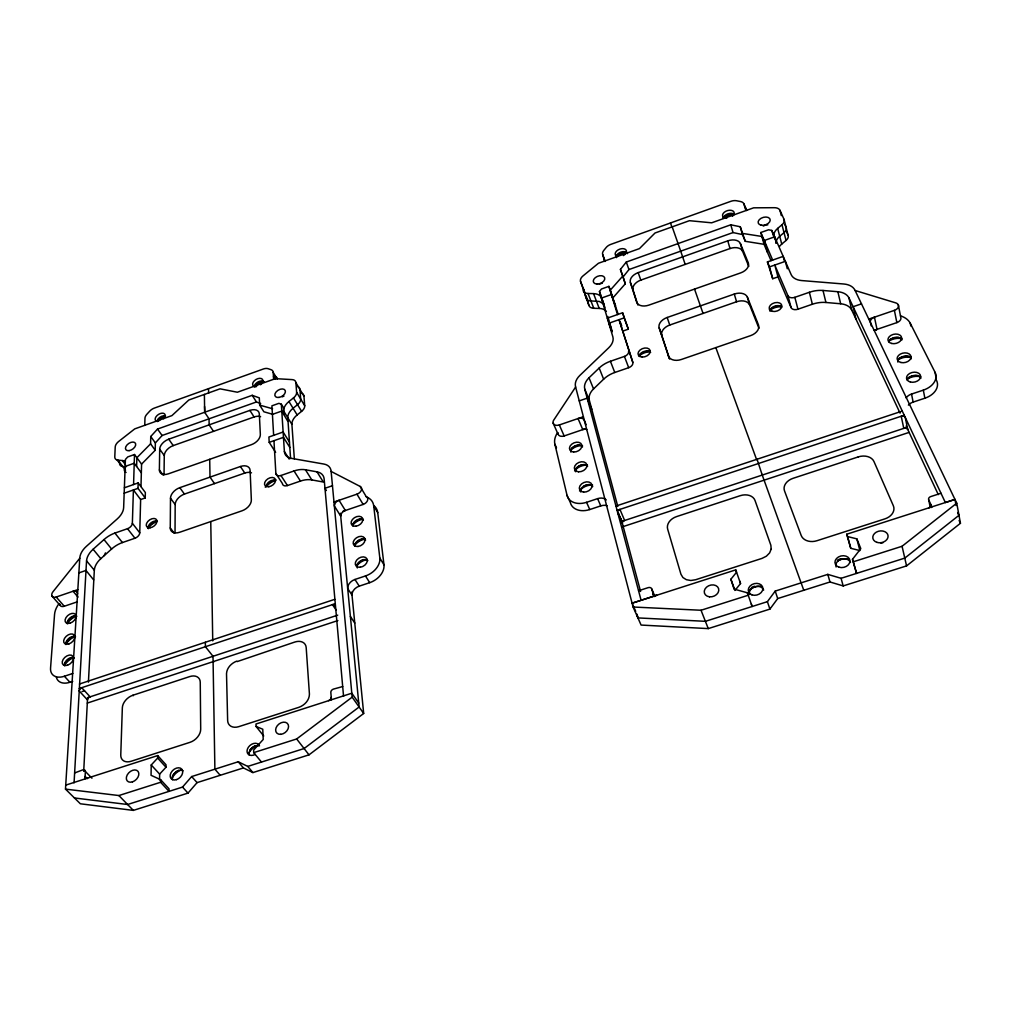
<?xml version="1.0" encoding="UTF-8"?>
<svg xmlns="http://www.w3.org/2000/svg" width="1011" height="1011" viewBox="0 0 1011 1011"><rect width="100%" height="100%" fill="white"/><g stroke="black" fill="none" stroke-linecap="round" stroke-linejoin="round"><path stroke-width="1.5" d="M175.029 532.734L175.181 504.565L170.493 498.17A10.375 6.546 -34.7 0 1 179.806 487.668L240.403 466.513A10.388 6.66 -33.1 0 1 250.109 470.444L251.347 499.927A10.59 6.9 -33.7 0 1 242.008 510.808L179.705 532.254A10.578 6.774 -35.3 0 1 170.252 527.932L170.493 498.17M159.561 779.986L159.637 774.11L165.994 767.235L166.006 764.746L157.691 755.583L65.728 785.13L65.488 789.123L80.362 803.783L133.338 810.392L187.995 793.104L197.082 782.628L243.424 767.93L252.914 772.581L309 754.851L363.682 713.488L351.714 592.092M164.035 474.854L164.275 455.557L159.7 449.175A9.996 6.117 -33.8 0 1 168.736 439.191L249.881 410.403A10.034 6.256 -31.8 0 1 259.321 413.903L260.345 434.439A10.173 6.42 -32.2 0 1 251.385 444.688L168.407 473.818A10.148 6.268 -34.3 0 1 159.384 469.963L159.7 449.175M160.635 779.708L169.039 788.82L169.027 791.36L160.597 782.274L160.635 779.708L151.056 775.298L151.233 764.986L157.653 758.06L157.691 755.583M140.984 486.531L141.578 464.125L155.214 450.261L155.353 442.919L150.74 436.499L157.539 429.056L252.219 395.314L259.309 397.879L259.675 405.12L263.884 411.78L272.464 414.245M155.214 450.261L150.588 443.842L150.74 436.499M88.412 682.16L94.326 570.229A16.037 10.123 -37.4 0 1 100.822 558.666L111.602 549.011A21.345 13.509 -37 0 1 122.432 542.553L134.968 538.231A5.27 3.324 -36.3 0 0 139.758 532.822L140.643 499.548L145.23 497.943L145.357 492.534L138.166 482.929L124.378 487.782M144.775 425.404L144.952 418.314A7.317 4.36 -33.5 0 1 146.949 414.169L149.704 411.174A7.304 4.347 -33.4 0 1 154.354 408.09L263.34 369.002A7.342 4.486 -30.8 0 1 268.142 368.712L271.036 369.697A7.355 4.499 -30.8 0 1 273.21 372.402L277.241 379.037A7.317 4.512 -30.8 0 0 275.08 376.332M141.35 472.832L136.611 466.45L136.877 457.73L134.501 454.52L127.74 456.921L125.415 459.449L123.645 507.623A15.708 9.668 -36.1 0 1 117.339 518.833L86.365 546.357A16.1 10.022 -37.3 0 0 79.793 557.895L65.728 785.13M145.23 497.943L138.014 488.351L138.166 482.929M139.758 532.822L132.365 523.268L133.401 489.969L140.643 499.548M133.566 484.547L134.501 454.52M83.698 771.368L87.591 697.666L337.712 615.143M84.975 778.938L85.366 771.481A3.096 2.098 -43.6 0 0 82.826 769.864L74.65 772.947M132.365 523.268A5.308 3.311 -36.2 0 1 127.525 528.69L114.913 533.075A21.496 13.497 -36.9 0 0 103.994 539.571L93.113 549.251A16.151 10.11 -37.3 0 0 86.542 560.852L74.068 782.88M331.229 697.312L330.534 699.309L328.6 700.674L255.985 724.002L256.086 726.479L263.719 735.983M104.171 555.658L105.447 552.891M575.625 387.011L553.75 420.083A5.611 3.88 -23.7 0 0 553.99 424.393A5.611 3.88 -23.7 0 0 559.323 424.949L583.385 416.722M618.214 314.383L608.925 286.353L601.457 289.007L599.447 291.522L612.856 336.827A16.34 10.843 -21.9 0 1 608.774 347.733L579.846 375.435A16.669 11.323 -22.3 0 0 575.537 386.682L633.088 607.017L641.1 625.063L708.256 628.602L769.914 609.102L777.699 598.563L829.993 581.982L843.199 585.925L906.564 565.895L960.45 523.281L956.747 503.175L854.952 290.182A17.553 11.589 -14.5 0 0 843.819 284.003L801.685 280.565A17.073 11.058 -15.6 0 1 791.145 274.575L771.835 230.445L768.575 229.775L760.853 232.505L764.038 244.308L771.039 260.699M636.917 614.069L637.916 617.911L705.4 621.323L767.387 601.671L775.222 591.081L827.794 574.374L841.064 578.305L904.782 558.11L958.984 515.307L957.809 512.817M852.488 559.31L856.582 573.389L852.488 559.31L860.816 548.619L856.835 538.863L847.635 536.588L846.687 534.238L954.978 499.447L956.09 505.513M613.121 297.6L625.291 283.8L623.117 276.913L628.968 269.545L733.013 232.568L742.466 234.552L745.271 241.313L764.038 244.308M625.291 283.8L620.413 269.406L626.289 262.039L730.789 224.796L740.267 226.767L745.271 241.313M79.781 558.236L53.052 591.662A5.472 3.399 -38.7 0 0 52.066 596.174L60.154 605.399M739.761 581.161L740.545 583.537L734.959 590.462L730.89 579.227L736.526 572.251L735.743 569.875L632.077 603.188L656.784 595.239A3.172 2.477 -21.5 0 1 653.106 593.811L654.281 596.566M74.448 797.97L127.601 804.503L182.523 787.089L191.66 776.562L238.23 761.763L247.746 766.414L252.914 772.581M622.574 276.294L610.328 290.119L612.818 298.308M155.353 442.919L162.114 435.501L256.428 401.974L260.674 403.515M150.588 443.842L136.877 457.73L141.578 464.125M617.797 506.448L589.325 400.204A16.618 11.424 -22 0 1 593.545 388.919L603.63 379.201A22.179 15.203 -21.5 0 1 614.776 372.49L628.69 367.688A5.497 3.715 -21.1 0 0 632.798 362.317L619.048 319.666L632.798 362.317M641.1 600.281L584.75 389.083A16.745 11.412 -22.1 0 1 589.021 377.773L599.182 368.017A22.343 15.19 -21.6 0 1 610.417 361.268L624.419 356.415A5.535 3.715 -21.2 0 0 628.577 351.019M779.658 246.28A13.623 8.695 -16.1 0 1 781.743 244.093L786.04 240.466A8.088 5.118 -16.5 0 0 788.024 235.032L784.018 219.311L779.986 210.339A8.101 5.042 -16.8 0 0 774.375 207.697L753.637 207.824L711.668 222.812L689.414 220.689L655.027 232.998L639.457 248.605L598.461 263.252L583.006 275.915A7.797 4.954 -21.9 0 0 580.516 281.349L588.895 305.373A7.785 5.03 -21.8 0 0 593.773 308.292L599.22 308.443A13.08 8.543 -21.9 0 1 606.41 311.375M774.262 237.547A13.75 8.682 -16.3 0 1 777.674 228.398L781.996 224.745A8.164 5.118 -16.7 0 0 784.018 219.311M294.34 458.842L291.901 424.355A12.637 8.063 -30.8 0 1 297.146 414.94L301.607 411.351A7.507 4.752 -30.7 0 0 304.715 405.752L303.945 396.122L295.894 382.676A7.532 4.676 -30.5 0 0 292.128 379.605L275.396 378.645L237.37 392.23L220.019 388.831L188.83 400.002L171.921 415.609L134.728 428.891L118.729 441.415A7.481 4.461 -34.5 0 0 115.216 447.001L114.786 456.858A7.532 4.524 -34.7 0 0 117.946 460.144L125.554 470.267M291.901 424.355L283.636 410.971A12.751 8.05 -30.7 0 1 288.956 401.519L293.468 397.93A7.57 4.739 -30.6 0 0 296.627 392.306L295.894 382.676M853.461 561.737L902.065 546.269L956.747 503.175M256.086 726.479L262.772 729.234L263.214 739.471L253.622 750.086L253.71 752.626L296.653 738.965L352.169 697.148L331.102 471.101A16.163 10.717 -31.5 0 0 323.937 464.062L291.155 458.312A15.784 10.211 -31.3 0 1 284.382 451.5L281.336 404.21L278.897 403.338L271.921 405.815L273.64 435.349M335.159 603.744L81.133 687.884L79.035 690.791L87.477 699.928A2.919 1.921 -41.2 0 1 89.145 697.325L89.853 696.92M282.372 396.868L282.625 396.704A5.763 3.602 -30.8 0 1 283.977 396.097M236.789 661.118C231.494 663.115 226.83 667.765 226.515 673.642L227.639 720.489A12.107 8.682 -39.8 0 0 238.76 726.656L299.054 707.258C304.576 705.236 309.391 700.244 309.429 694.102L306.181 647.545A11.766 8.429 -36.4 0 0 294.909 642.01L237.155 661.598M763.242 226.072L764.695 225.428M638.194 272.629L727.768 240.858A10.717 6.799 -17.9 0 1 740.393 243.575L748.266 262.772A10.868 6.989 -17.6 0 1 740.633 272.907L648.847 305.132A10.666 6.938 -20.3 0 1 636.639 302.049L630.384 282.524A10.514 6.748 -20.4 0 1 638.194 272.629L640.822 280.11A10.464 6.748 -20.4 0 0 633.063 289.98L637.865 305.006M164.275 455.557A9.958 6.117 -33.9 0 1 173.247 445.598L254.09 416.987A9.984 6.268 -31.9 0 1 260.611 416.684M640.822 280.11L730.005 248.542A10.666 6.812 -17.8 0 1 742.592 251.284L748.772 266.386M125.162 466.437L134.236 463.24L136.611 466.45M272.427 414.384L281.778 411.073L287.769 421.258M743.072 233.516L761.915 236.46L765.34 244.447L764.278 240.504L774.641 236.839L776.195 242.754M622.801 331.102L628.337 329.169L622.599 312.778L607.32 318.136L611.061 327.968M778.445 276.723L772.72 278.72L767.412 261.912L783.184 256.377L784.346 260.825M124.176 493.204L138.014 488.351M275.624 452.397L269.204 442.35L283.472 437.346L289.816 447.431M622.599 312.778L624.153 317.871L608.837 323.242L612.047 331.671M772.72 278.72L769.523 266.891L785.357 261.344L787.291 268.774M667.172 317.492L734.289 294.062A11.07 7.292 -17.6 0 1 747.394 297.183L758.452 324.86A11.285 7.582 -17.1 0 1 750.554 335.652L681.351 359.486A11.134 7.532 -19.4 0 1 668.423 355.948L659.185 327.918A10.919 7.241 -19.6 0 1 667.172 317.492L669.75 325.036A10.868 7.254 -19.6 0 0 661.813 335.437L669.598 359.044M175.181 504.565A10.325 6.546 -34.7 0 1 184.432 494.088L244.801 473.06A10.337 6.66 -33.1 0 1 251.499 472.857M669.75 325.036L736.577 301.758A11.02 7.292 -17.5 0 1 749.631 304.918L758.932 328.234M273.956 440.682L275.864 473.464A5.32 3.463 -32.2 0 0 280.944 475.499L294.024 470.962A21.572 14.242 -32.2 0 1 305.461 469.774L316.999 471.834A16.214 10.755 -31.8 0 1 324.139 478.936L343.563 696.326M900.081 413.158L851.73 310.074A17.452 11.664 -14.4 0 0 840.672 303.78L825.924 302.479A23.139 15.481 -14.9 0 0 812.376 304.235L797.944 309.214A5.687 3.779 -15.7 0 1 791.07 307.584L777.964 276.888L774.792 265.046L787.935 295.705A5.737 3.779 -15.9 0 0 794.848 297.322L809.381 292.28A23.316 15.481 -15.1 0 1 823.017 290.473L837.866 291.724A17.591 11.664 -14.6 0 1 848.987 297.98L945.361 502.543L954.965 499.447M275.864 473.464L282.385 483.498A5.282 3.475 -32.3 0 0 287.453 485.558L300.444 481.072A21.421 14.255 -32.3 0 1 311.818 479.909L323.305 482.02L316.999 471.834M332.467 485.71L324.961 488.288L326.376 490.562M579.252 400.874L587.164 398.157L591.764 409.278M861.486 303.856L853.107 306.725L855.849 318.831M78.871 572.896L85.998 570.444L93.619 579.872M52.066 596.174A5.472 3.399 -38.7 0 0 56.199 597.021L77.834 589.628M333.996 502.012L356.946 494.164A5.497 3.728 -30.8 0 0 361.306 490.335A5.497 3.728 -30.8 0 0 360.131 486.43L331.14 471.442M868.778 319.11L894.394 310.352A6.028 4.006 -12.7 0 0 898.488 306.485A6.028 4.006 -12.7 0 0 895.746 302.883L855.104 290.498M59.826 604.085A5.434 3.412 -38.9 0 0 64.287 606.259L76.836 601.987M342.843 511.351L363.139 504.438A5.459 3.728 -30.9 0 0 367.461 500.635A5.459 3.728 -30.9 0 0 366.285 496.73L360.131 486.43M557.946 432.645A5.573 3.892 -23.7 0 0 564.163 435.956L585.407 428.715M898.337 304.981L900.763 317.252A5.978 4.006 -12.5 0 1 896.858 322.61L874.25 330.306L877.03 329.359L874.439 317.176A6.028 4.044 -13.1 0 0 870.547 322.8L871.204 325.833M58.916 603.731A21.408 13.522 -38.9 0 0 54.556 614.397L50.55 668.17A16.985 10.931 -40.5 0 0 64.388 676.258L72.868 673.427M374.184 505.879A21.383 14.735 -31.4 0 1 377.735 512.628L383.965 564.783A16.922 12.018 -32.3 0 1 369.71 582.665L359.234 586.14A8.556 6.129 -33.1 0 0 352.018 595.163L347.683 588.503A8.593 6.129 -33 0 1 354.949 579.467L365.476 575.954A17.01 12.018 -32.2 0 0 379.833 558.034L373.704 505.841A21.484 14.735 -31.4 0 0 367.916 497.589L366.285 496.73M557.39 432.923A21.989 15.43 -23.3 0 0 554.875 444.208L567.07 495.403A17.377 12.6 -23.5 0 0 586.557 502.315L597.602 498.638A8.796 6.458 -23.1 0 1 606.284 499.94M906.134 397.904A9.428 6.622 -11 0 1 911.53 394.063L923.321 390.132A18.691 12.953 -11.1 0 0 935.061 372.313L910.279 323.305A23.518 15.86 -12.6 0 0 900.472 315.849M56.376 677.345A16.909 10.931 -40.6 0 0 69.936 682.261L72.754 681.326M567.07 495.403L570.356 502.606A17.288 12.587 -23.5 0 0 589.767 509.544L600.761 505.892A8.758 6.458 -23 0 1 607.08 505.778M908.383 405.133A9.377 6.622 -10.8 0 1 913.135 402.1L924.875 398.208A18.59 12.953 -11 0 0 936.54 380.427M79.427 684.03L334.767 599.333M615.964 506.056L902.267 411.073M79.174 688.529L81.133 687.884M617.102 510.34L904.226 415.243M81.992 691.587L84.52 690.753M621.803 521.411L618.277 513.108L621.803 521.411L905.262 427.88M87.3 703.087L337.864 620.564M622.169 526.921L909.154 432.379M132.909 695.252L189.752 676.574A11.766 8.139 -39.5 0 1 200.254 682.248L200.696 729.184A12.132 8.53 -41.1 0 1 189.992 742.327L131.076 761.283A12.157 8.353 -42.4 0 1 120.764 754.964L122.344 707.776A11.791 7.974 -40.9 0 1 132.909 695.252L133.326 695.707M638.56 590.753L648.152 587.656A3.159 2.452 -21.8 0 1 651.804 589.059L654.711 595.921M940.988 493.267L930.828 496.553A3.374 2.502 -8.8 0 0 928.717 499.876L930.246 507.408M328.6 700.674L351.803 693.217L358.741 703.087L359.107 707.005L304.096 748.544L247.746 766.414M65.488 789.123L118.881 795.543L160.597 782.274M633.088 607.017L701.04 610.252L748.178 595.252L747.369 592.8L734.074 589.097L730.89 579.227M87.654 778.078L85.796 777.952L85.101 776.448L87.312 778.685M73.462 591.106L76.356 591.283L77.582 593.659M583.157 290.612A7.848 5.017 -21.9 0 0 588.048 293.493L593.545 293.62A13.194 8.518 -22 0 1 601.823 298.498M117.946 460.144L122.344 460.548A12.663 7.646 -35.1 0 1 124.618 461.104M126.034 466.804L122.71 466.488A7.494 4.524 -34.8 0 1 119.551 463.202L117.175 460.03M846.687 534.238L850.756 548.291L859.893 550.578L856.835 538.863M259.675 405.12L272.591 408.773M603.605 303.982L599.321 301.455L590.929 300.924A7.823 5.03 -21.8 0 1 586.039 298.018L583.398 288.754L585.104 293.165M85.366 771.481L91.95 778.192M118.881 795.543L133.338 810.392M64.388 676.258L69.936 682.261M151.233 764.986L159.637 774.11M81.714 687.695L90.118 696.844M157.653 758.06L165.994 767.235M182.523 787.089L187.995 793.104M191.66 776.562L197.082 782.628M56.199 597.021L64.287 606.259M220.196 775.298L214.888 769.181L213.005 656.291L205.41 646.711L205.359 642.263M73.045 591.258L78.024 597.071M238.23 761.763L243.424 767.93M86.542 560.852L94.326 570.229M253.71 752.626L261.47 762.054M93.113 549.251L100.809 558.666M103.994 539.571L111.602 549.011M213.094 661.788L213.612 662.306M114.913 533.075L122.432 542.553M127.525 528.69L134.968 538.231M296.653 738.965L309 754.851M170.252 527.932L174.233 533.227M122.344 460.548L125.516 464.795M159.384 469.963L163.087 475.069M179.806 487.668L184.432 494.088M342.704 686.557L333.44 689.098A3.084 2.287 -36.8 0 0 330.824 692.434L331.431 699.764M157.539 429.056L162.114 435.501M352.169 697.148L363.682 713.488M168.736 439.191L173.247 445.598M214.522 483.599L210.01 477.129L209.707 459.31M213.498 431.356L209.138 424.86L209.037 418.819L204.652 412.273L204.399 394.429M240.403 466.513L244.801 473.06M336.221 610.202L332.48 604.629L334.426 604.641L335.349 605.955M350.375 616.432L354.773 623.054M280.944 475.499L287.453 485.558M354.949 579.467L359.234 586.14M249.881 410.403L254.09 416.987M294.024 470.962L300.444 481.072M365.476 575.954L369.71 582.665M284.382 451.5L289.184 459.07M252.219 395.314L256.428 401.974M305.461 469.774L311.818 479.909M289.449 442.11L283.131 432.013L268.901 437.017L269.204 442.35M281.336 404.21L283.421 407.597L283.876 414.459M379.833 558.034L383.965 564.783M288.956 401.519L297.146 414.94M273.463 376.673L275.08 379.327M293.468 397.93L301.607 411.351M296.627 392.306L304.715 405.752M356.946 494.164L363.139 504.438M373.704 505.841L377.735 512.628M957.644 512.489L958.984 515.307M959.11 520.463L960.45 523.281M906.121 426.023L938.296 494.619M928.717 499.876L931.927 506.852M784.877 224.644L786.027 227.21A8.126 5.118 -16.6 0 1 784.03 232.644L779.721 236.271A13.686 8.695 -16.2 0 0 775.867 243.209M786.293 231.178L788.024 235.032M554.875 444.208L556.492 447.81M553.169 423.167L558.034 434.149M632.684 604.54L635.704 611.352M586.557 502.315L589.767 509.544M559.323 424.949L564.163 435.956M772.884 234.413L774.565 238.242M597.602 498.638L600.761 505.892M760.853 232.505L772.657 260.067M604.692 261.129L602.657 254.481A7.671 4.802 -21.2 0 1 603.769 250.475L606.158 247.518A7.658 4.79 -21.2 0 1 610.821 244.371L730.827 201.328A7.848 4.853 -17.9 0 1 736.577 200.759L740.418 201.518A7.873 4.865 -17.8 0 1 743.932 203.906L746.699 210.414M767.412 261.912L769.523 266.891M586.127 424.696L584.383 420.538A5.662 3.93 -23.1 0 0 578.052 418.541L582.766 429.612A5.624 3.943 -23 0 1 586.797 429.46M584.75 389.083L589.325 400.204M589.021 377.773L593.545 388.919M599.182 368.017L603.63 379.201M701.04 610.252L708.256 628.602M610.417 361.268L614.776 372.49M588.048 293.493L593.773 308.292M580.516 281.349L582.917 287.528M593.545 293.62L599.22 308.443M624.419 356.415L628.69 367.688M599.447 291.522L600.875 295.275M602.303 299.736L604.186 304.715M605.172 308.052L601.393 298.081L611.415 294.542L615.598 305.79M620.122 321.612L621.702 325.833M624.153 317.871L628.337 329.169M602.657 254.481L604.831 260.383M603.896 258.551L604.995 261.508M757.049 459.247L762.231 475.069M672.189 226.856L680.719 251.158M670.457 222.976L672.062 227.399M680.63 250.93L685.205 264.402M694.532 289.095L703.049 313.435M715.826 347.607L756.582 459.55M761.953 474.273L803.783 590.285M620.413 269.406L623.117 276.913M630.384 282.524L633.063 289.98M626.289 262.039L628.968 269.545M735.743 569.875L740.545 583.537M747.369 592.8L752.146 606.499L751.337 604.047M668.423 355.948L669.307 358.45M659.185 327.918L661.813 335.437M767.387 601.671L769.914 609.102M775.222 591.081L777.699 598.563M608.925 286.353L617.494 314.573M734.289 294.062L736.577 301.758M607.775 316.468L609.115 320.993M609.898 323.634L612.236 331.52M601.267 296.589L602.821 301.834M727.768 240.858L730.005 248.542M827.794 574.374L829.993 581.982M747.394 297.183L749.631 304.918M730.789 224.796L733.013 232.568M740.393 243.575L742.592 251.284M586.241 296.109L588.895 305.373M740.267 226.767L742.466 234.552M841.064 578.305L843.199 585.925M745.625 207.887L746.333 210.465M743.932 203.906L745.347 209.05M651.804 589.059L653.776 596.212M764.278 240.504L767.463 252.308M847.635 536.588L850.756 548.291M621.045 518.542L640.582 591.473M771.835 230.445L772.543 233.086M787.935 295.705L791.07 307.584M774.641 236.839L775.336 239.481M637.12 614.852L637.916 617.911M777.674 228.398L781.743 244.093M794.848 297.322L797.944 309.214M779.986 210.339L781.326 215.596M781.996 224.745L786.04 240.466M809.381 292.28L812.376 304.235M823.017 290.473L825.924 302.479M837.866 291.724L840.672 303.78M902.065 546.269L906.564 565.895M848.987 297.98L851.73 310.074M931.46 507.522L930.853 504.514A3.374 2.515 -8.9 0 1 928.743 507.863M911.53 394.063L913.135 402.1M894.394 310.352L896.858 322.61M923.321 390.132L924.875 398.208M910.279 323.305L910.797 325.997M935.061 372.313L936.287 379.074M340.429 513.247L358.741 703.087M290.574 458.552L287.794 417.682A12.688 8.063 -30.7 0 1 293.064 408.254L297.55 404.665A7.545 4.739 -30.7 0 0 300.684 399.054L299.938 389.425A7.494 4.689 -30.5 0 0 297.651 386.632M273.21 372.402L273.627 379.378M204.563 406.498L204.829 412.551M208.531 388.666L208.607 393.279M210.756 521.562L212.74 640.886M157.602 421.524A5.624 3.374 -33.4 0 1 156.086 416.658A5.624 3.374 -33.4 0 1 163.466 413.297A5.624 3.374 -33.4 0 1 163.719 418.744M126.097 472.453A7.456 4.537 -34.8 0 1 124.277 469.483M148.314 528.589A6.028 3.817 -35.8 0 1 150.917 522.889A6.028 3.817 -35.8 0 1 157.375 521.322M157.135 420.664A5.611 3.374 -33.4 0 1 165.577 415.976M158.398 421.246A9.984 6.015 -33.5 0 1 164.742 417.037M148.225 528.5A10.704 6.799 -35.8 0 1 156.541 521.84M147.745 527.868A10.717 6.799 -35.8 0 1 156.06 521.208M157.956 420.614A9.984 6.015 -33.5 0 1 164.3 416.393M256.604 386.556A5.649 3.463 -31.1 0 1 253.218 382.196A5.649 3.463 -31.1 0 1 261.28 378.531A5.649 3.463 -31.1 0 1 260.509 384.774M301.657 393.317A7.456 4.689 -30.5 0 1 303.945 396.122M266.259 486.657A6.041 3.943 -32.7 0 1 269.444 481.565A6.041 3.943 -32.7 0 1 275.498 480.415M254.266 386.948A5.636 3.463 -31.1 0 1 257.906 381.994A5.636 3.463 -31.1 0 1 263.77 381.665M255.189 386.682A10.022 6.18 -31.1 0 1 263.896 381.829M267.169 485.76A10.742 7.039 -32.7 0 1 273.943 481.173M265.261 487.201A10.742 7.039 -32.7 0 1 276.041 479.896M254.772 386.025A10.034 6.18 -31.1 0 1 263.492 381.172M172.578 779.696A7.128 5.055 -42.8 0 1 175.51 772.303A7.128 5.055 -42.8 0 1 183.054 770.812M172.3 777.838A12.663 9.011 -42.8 0 1 181.904 769.687M172.274 776.322A12.675 9.023 -42.8 0 1 178.505 770.344M249.363 755.268A7.102 5.194 -40.7 0 1 251.41 748.519A7.102 5.194 -40.7 0 1 258.437 745.853M255.277 754.37A7.128 5.207 -40.6 0 1 247.316 752.803A7.128 5.207 -40.6 0 1 251.549 744.336A7.128 5.207 -40.6 0 1 259.511 745.878M248.554 753.561A12.637 9.263 -40.8 0 1 257.123 745.739M249.755 750.276A12.637 9.263 -40.8 0 1 254.696 746.042M64.527 665.807A6.496 4.183 -40.4 0 1 67.51 659.387A6.496 4.183 -40.4 0 1 74.233 657.896M64.957 664.834A11.538 7.469 -40.5 0 1 73.866 657.58M64.413 664.227A11.538 7.469 -40.5 0 1 73.323 656.986M67.32 623.85A6.306 4.006 -39.2 0 1 70.227 617.708A6.306 4.006 -39.2 0 1 76.811 616.204M67.737 623.168A11.222 7.14 -39.3 0 1 76.432 616.154M67.206 622.561A11.222 7.14 -39.3 0 1 75.901 615.547M65.942 644.576A6.395 4.095 -39.8 0 1 68.887 638.307A6.395 4.095 -39.8 0 1 75.534 636.804M66.36 643.754A11.374 7.304 -39.9 0 1 75.168 636.627M65.829 643.148A11.386 7.304 -39.9 0 1 74.624 636.02M357.313 567.942A6.496 4.587 -32.3 0 1 360.207 561.105A6.496 4.587 -32.3 0 1 367.89 560.625M357.338 565.25A11.551 8.189 -32.3 0 1 367.347 559.626M356.921 564.593A11.551 8.189 -32.3 0 1 364.15 559.588M352.763 525.96A6.331 4.373 -31.5 0 1 356.63 520.084A6.331 4.373 -31.5 0 1 363.417 519.97M353.155 524.747A11.26 7.797 -31.5 0 1 362.911 519.262M352.738 524.077A11.26 7.797 -31.5 0 1 362.507 518.592M354.848 546.104A6.42 4.486 -31.9 0 1 358.753 540.114A6.42 4.486 -31.9 0 1 365.628 540.051M355.215 544.752A11.399 7.987 -31.9 0 1 365.11 539.204M354.798 544.082A11.399 7.987 -31.9 0 1 364.693 538.534M580.693 491.965A6.647 4.815 -23.4 0 1 584.977 485.482A6.647 4.815 -23.4 0 1 592.724 486.62M579.53 490.929A11.803 8.581 -23.4 0 1 592.61 485.116M583.663 486.392A11.803 8.581 -23.4 0 1 589.4 484.471M570.836 452.069A6.483 4.575 -23.4 0 1 575.032 445.851A6.483 4.575 -23.4 0 1 582.563 446.849M571.695 449.314A11.513 8.164 -23.3 0 1 582.513 445.649M571.379 448.593A11.525 8.164 -23.4 0 1 579.391 445.017M575.701 471.771A6.559 4.701 -23.4 0 1 579.948 465.426A6.559 4.701 -23.4 0 1 587.581 466.475M574.589 470.886A11.652 8.366 -23.4 0 1 587.505 465.136M576.219 468.106A11.664 8.366 -23.4 0 1 584.333 464.491M599.321 284.268A5.99 3.829 -21.6 0 1 602.227 283.244M617.708 256.592A5.902 3.703 -20.9 0 1 616.735 250.918A5.902 3.703 -20.9 0 1 625.417 249.388A5.902 3.703 -20.9 0 1 623.383 255.581M639.154 356.441A6.306 4.259 -20.5 0 1 643.956 351.462A6.306 4.259 -20.5 0 1 650.642 352.473M616.356 257.641A5.902 3.715 -20.9 0 1 620.779 252.131A5.902 3.715 -20.9 0 1 627.465 253.673M616.849 256.428A10.476 6.622 -20.9 0 1 626.668 252.914M639.634 355.569A11.197 7.582 -20.4 0 1 650.161 351.916M639.356 354.823A11.209 7.582 -20.4 0 1 649.896 351.171M616.584 255.682A10.489 6.622 -20.9 0 1 626.416 252.169M749.555 594.544A7.406 5.826 -16.2 0 1 754.762 586.784A7.406 5.826 -16.2 0 1 763.671 590.058M749.897 589.552A13.168 10.375 -16.1 0 1 760.436 586.19M751.489 587.581A13.168 10.388 -16.1 0 1 754.598 586.228M875.02 330.37A5.978 4.044 -12.9 0 1 877.03 329.359M907.309 380.123A7.128 4.954 -11.2 0 1 913.818 375.498A7.128 4.954 -11.2 0 1 920.92 378.202M908.308 378.544A12.675 8.821 -11.1 0 1 920.781 376.774M908.143 377.735A12.675 8.821 -11.1 0 1 917.533 375.523M888.77 341.857A6.938 4.714 -12.3 0 1 895.127 337.371A6.938 4.714 -12.3 0 1 901.989 339.873M889.87 340.555A12.334 8.391 -12.2 0 1 901.976 338.736M889.705 339.747A12.334 8.391 -12.2 0 1 898.83 337.535M897.768 362.026A7.039 4.828 -11.8 0 1 903.442 356.365A7.039 4.828 -11.8 0 1 911.328 358.791M898.969 359.297A12.498 8.606 -11.7 0 1 911.265 357.515M898.804 358.501A12.498 8.606 -11.7 0 1 911.101 356.706M766.25 225.011A6.192 3.892 -16.9 0 1 767.804 224.872M726.757 218.275A6.041 3.753 -18 0 1 723.105 213.574A6.041 3.753 -18 0 1 731.812 210.465A6.041 3.753 -18 0 1 732.457 216.24M770.041 311.135A6.483 4.309 -16.3 0 1 774.717 306.143A6.483 4.309 -16.3 0 1 781.844 307.041M723.408 218.376A6.028 3.753 -18 0 1 727.832 213.852A6.028 3.753 -18 0 1 734.365 214.471M725.532 216.897A10.717 6.685 -17.9 0 1 733.405 214.787M769.687 310.529A11.513 7.671 -16.2 0 1 780.505 306.775M769.472 309.758A11.525 7.671 -16.3 0 1 780.302 306.004M723.143 217.605A10.717 6.685 -18 0 1 733.19 214.016M880.985 543.172A7.658 5.876 -10.2 0 1 882.944 542.755M836.11 566.994A7.557 5.864 -11.9 0 1 841.139 559.235A7.557 5.864 -11.9 0 1 850.466 562.419M837.576 560.953A13.434 10.439 -11.8 0 1 847.597 558.843M837.373 560.195A13.446 10.439 -11.8 0 1 840.52 558.818M334.603 504.299L334.363 505.942L340.707 516.141A5.485 3.741 -31.6 0 1 345.358 510.492L339.051 500.281A5.523 3.741 -31.5 0 0 334.603 504.299M771.191 549.074L769.611 552.916L766.376 556.202L761.978 558.401L695.656 579.733L690.867 580.491L686.381 579.707L682.905 577.521L680.946 574.248L667.652 529.119A12.183 9.162 -19.9 0 1 676.574 516.596L740.279 495.668A12.347 9.225 -17 0 1 755.027 500.496L770.862 545.245L771.191 549.074M858.263 456.896L793.028 478.329A12.486 9.263 -14.7 0 0 784.498 490.84L801.192 535.451A12.852 9.781 -13.6 0 0 816.913 540.733L884.878 518.883A13.067 9.807 -10.8 0 0 893.332 505.74L873.959 461.521A12.701 9.289 -12.1 0 0 858.263 456.896M622.384 523.559L617.683 512.501A3.008 2.224 -22.3 0 1 619.945 509.392L624.634 520.475A2.982 2.224 -22.2 0 0 622.384 523.559M903.771 428.373L901.218 416.229A3.21 2.275 -11.2 0 1 905.211 417.316L907.739 429.473A3.172 2.275 -10.9 0 0 903.771 428.373M129.143 450.641A5.75 3.45 -34.4 0 0 135.575 443.589A5.75 3.45 -34.4 0 0 127.045 444.903A5.75 3.45 -34.4 0 0 129.143 450.641M150.133 527.78A6.041 3.817 -35.8 0 0 156.806 520.223A6.041 3.817 -35.8 0 0 147.833 521.436A6.041 3.817 -35.8 0 0 150.133 527.78M268.838 486.721A6.053 3.943 -32.7 0 0 275.295 479.163A6.053 3.943 -32.7 0 0 265.956 480.478A6.053 3.943 -32.7 0 0 268.838 486.721M278.998 397.424A5.788 3.602 -30.8 0 0 285.165 390.398A5.788 3.602 -30.8 0 0 276.193 391.838A5.788 3.602 -30.8 0 0 278.998 397.424M132.441 781.882A7.216 5.004 -43.3 0 0 138.077 771.431A7.216 5.004 -43.3 0 0 127.222 774.932A7.216 5.004 -43.3 0 0 132.441 781.882M176.432 779.645A7.14 5.055 -42.7 0 0 181.866 769.245A7.14 5.055 -42.7 0 0 171.011 772.745A7.14 5.055 -42.7 0 0 176.432 779.645M280.742 734.327A7.178 5.27 -39.3 0 0 288.261 724.748A7.178 5.27 -39.3 0 0 277.292 725.671A7.178 5.27 -39.3 0 0 280.742 734.327M67.535 665.225A6.508 4.183 -40.4 0 0 72.88 656.19A6.508 4.183 -40.4 0 0 63.112 659.475A6.508 4.183 -40.4 0 0 67.535 665.225M70.277 623.105A6.319 4.006 -39.2 0 0 75.484 614.435A6.319 4.006 -39.2 0 0 65.942 617.683A6.319 4.006 -39.2 0 0 70.277 623.105M68.925 643.919A6.407 4.095 -39.8 0 0 74.195 635.06A6.407 4.095 -39.8 0 0 64.54 638.333A6.407 4.095 -39.8 0 0 68.925 643.919M360.232 567.247A6.508 4.587 -32.3 0 0 366.942 558.881A6.508 4.587 -32.3 0 0 356.668 560.119A6.508 4.587 -32.3 0 0 360.232 567.247M355.923 526.213A6.344 4.373 -31.5 0 0 362.481 518.163A6.344 4.373 -31.5 0 0 352.46 519.464A6.344 4.373 -31.5 0 0 355.923 526.213M358.058 546.471A6.42 4.486 -31.9 0 0 364.68 538.269A6.42 4.486 -31.9 0 0 354.532 539.533A6.42 4.486 -31.9 0 0 358.058 546.471M583.587 492.092A6.66 4.815 -23.4 0 0 591.978 484.85A6.66 4.815 -23.4 0 0 581.515 483.966A6.66 4.815 -23.4 0 0 583.587 492.092M573.603 452.005A6.496 4.575 -23.4 0 0 581.805 445.004A6.496 4.575 -23.4 0 0 571.632 444.271A6.496 4.575 -23.4 0 0 573.603 452.005M578.532 471.796A6.571 4.701 -23.4 0 0 586.835 464.681A6.571 4.701 -23.4 0 0 576.51 463.872A6.571 4.701 -23.4 0 0 578.532 471.796M642.276 357.073A6.319 4.246 -20.5 0 0 650.098 350.438A6.319 4.246 -20.5 0 0 640.039 350.046A6.319 4.246 -20.5 0 0 642.276 357.073M597.16 284.053A6.015 3.829 -21.6 0 0 604.692 277.835A6.015 3.829 -21.6 0 0 595.239 277.684A6.015 3.829 -21.6 0 0 597.16 284.053M751.906 594.847A7.431 5.826 -16.2 0 0 762.888 588.566A7.431 5.826 -16.2 0 0 751.944 584.585A7.431 5.826 -16.2 0 0 751.906 594.847M709.507 596.819A7.431 5.813 -18.6 0 0 718.594 588.592A7.431 5.813 -18.6 0 0 706.487 587.201A7.431 5.813 -18.6 0 0 709.507 596.819M910.418 382.019A7.153 4.954 -11.3 0 0 920.642 376.206A7.153 4.954 -11.3 0 0 909.685 373.438A7.153 4.954 -11.3 0 0 910.418 382.019M891.689 343.475A6.951 4.714 -12.3 0 0 901.66 337.826A6.951 4.714 -12.3 0 0 891.07 335.298A6.951 4.714 -12.3 0 0 891.689 343.475M900.927 362.494A7.052 4.828 -11.8 0 0 911.025 356.769A7.052 4.828 -11.8 0 0 900.258 354.128A7.052 4.828 -11.8 0 0 900.927 362.494M772.379 311.325A6.496 4.309 -16.3 0 0 781.869 305.967A6.496 4.309 -16.3 0 0 772.316 303.704A6.496 4.309 -16.3 0 0 772.379 311.325M761.131 225.162A6.218 3.892 -17 0 0 770.218 220.069A6.218 3.892 -17 0 0 761.131 218.25A6.218 3.892 -17 0 0 761.131 225.162M838.903 567.158A7.582 5.864 -11.9 0 0 849.96 560.84A7.582 5.864 -11.9 0 0 838.485 556.96A7.582 5.864 -11.9 0 0 838.903 567.158M876.903 542.364A7.722 5.889 -10.5 0 0 888.088 535.969A7.722 5.889 -10.5 0 0 876.284 532.165A7.722 5.889 -10.5 0 0 876.903 542.364"/></g></svg>
